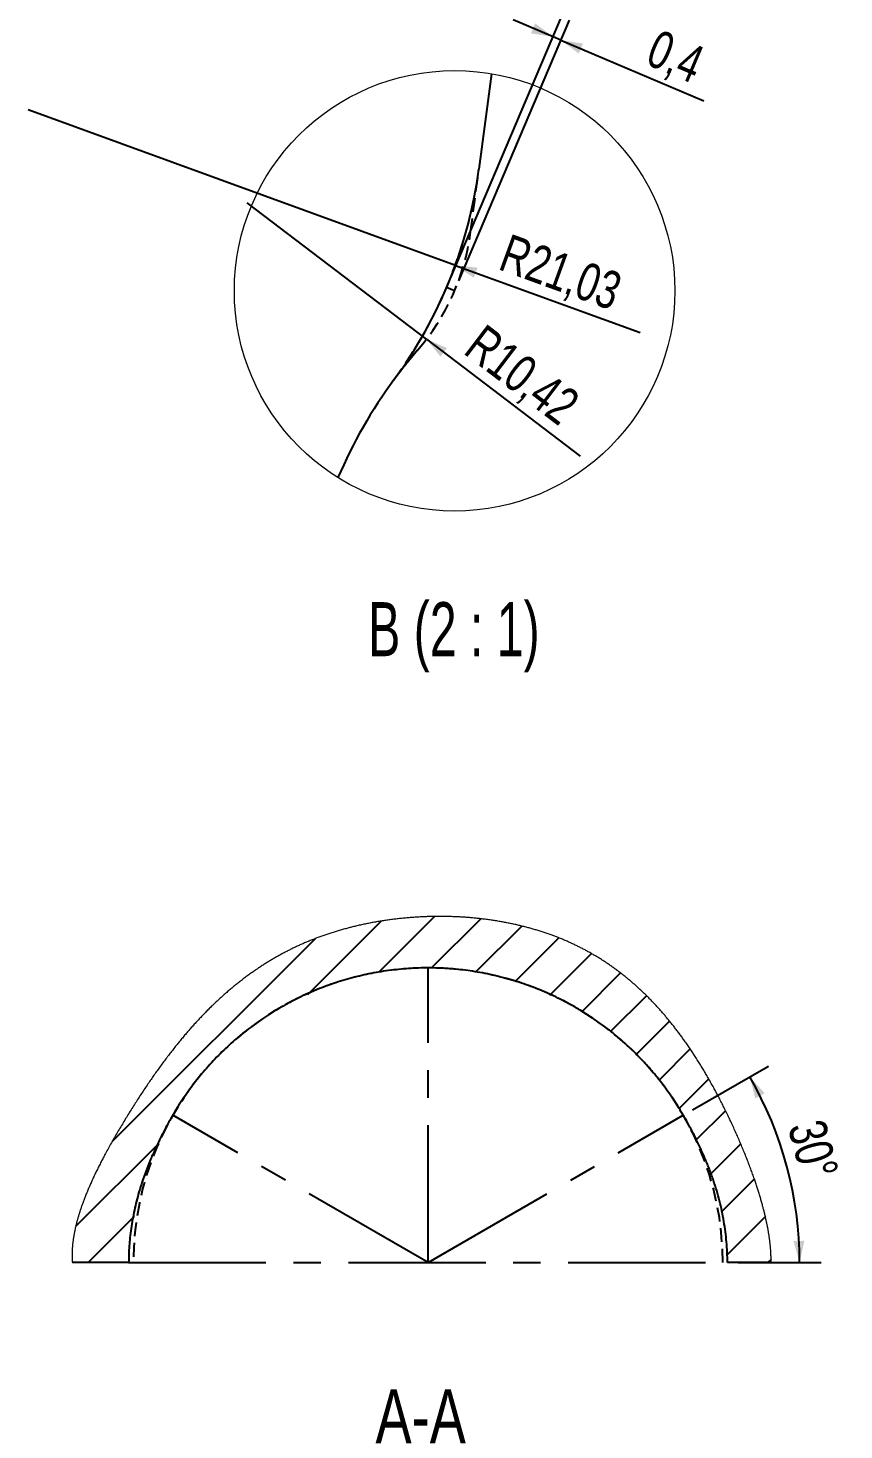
# Model space of a CAD drawing. Header units: millimetres. Extents: x 8 to 586, y 8 to 412.
# Drawn here: x 321.8 to 397.3, y 154.5 to 284.2 of the extents above; entities that cross this region are included whole.
import ezdxf

# ---------------------------------------------------------------- set-up
doc = ezdxf.new("R2010")
doc.units = ezdxf.units.MM
doc.linetypes.add('CENTERX2', pattern=[20.32, 12.7, -2.54, 2.54, -2.54])
doc.linetypes.add('HIDDEN', pattern=[1.905, 1.27, -0.635])
for name, color, linetype in [('CENTERLINE', 4, 'CENTERX2'), ('DIMENSIONS', 2, 'Continuous'), ('HATCH', 3, 'Continuous'), ('HIDDEN', 3, 'HIDDEN'), ('TEXT', 2, 'Continuous')]:
    doc.layers.add(name, color=color, linetype=linetype)
doc.layers.add('OUTLINE', color=7, linetype='Continuous', lineweight=25)
doc.styles.add('SLDTEXTSTYLE0', font='TXT', dxfattribs={"width": 0.75})
doc.styles.add('SLDTEXTSTYLE6', font='TXT', dxfattribs={"width": 0.666667})
doc.dimstyles.new('SLDDIMSTYLE18', dxfattribs={"dimtxt": 3.5, "dimasz": 2, "dimexe": 0, "dimexo": 0.0625, "dimgap": 0.875, "dimtad": 1, "dimdec": 4, "dimzin": 12, "dimdsep": 46, "dimtxsty": 'SLDTEXTSTYLE0', "dimsah": 1, "dimcen": 0.09, "dimazin": 3, "dimtfac": 1, "dimtofl": 0, "dimtmove": 0, "dimatfit": 3, "dimfxl": 0, "dimfrac": 2, "dimtolj": 1, "dimtzin": 12, "dimarcsym": 0})
doc.dimstyles.new('SLDDIMSTYLE19', dxfattribs={"dimtxt": 3.5, "dimasz": 2, "dimexe": 0, "dimexo": 0.0625, "dimgap": 0.875, "dimtad": 1, "dimlfac": 0.5, "dimrnd": 1e-09, "dimdsep": 46, "dimtxsty": 'SLDTEXTSTYLE0', "dimsah": 1, "dimcen": 0.09, "dimadec": 0, "dimazin": 2, "dimtfac": 1, "dimtmove": 0, "dimatfit": 0, "dimfxl": 0, "dimfrac": 2, "dimtolj": 1, "dimtzin": 12, "dimarcsym": 0})
doc.dimstyles.new('SLDDIMSTYLE20', dxfattribs={"dimtxt": 3.5, "dimasz": 2, "dimexe": 0, "dimexo": 0.0625, "dimgap": 0.875, "dimtad": 1, "dimlfac": 0.5, "dimrnd": 1e-09, "dimzin": 12, "dimdsep": 46, "dimtxsty": 'SLDTEXTSTYLE0', "dimsah": 1, "dimcen": 0, "dimadec": 0, "dimazin": 3, "dimtfac": 1, "dimtofl": 0, "dimtmove": 0, "dimatfit": 3, "dimfxl": 0, "dimfrac": 2, "dimtolj": 1, "dimtzin": 12, "dimarcsym": 0})

# ---------------------------------------------------------------- blocks, each defined once
blk = doc.blocks.new('SW_HATCH_0')
at = {"layer": 'HATCH', "color": 0}
for p, q in [((6.12, 1.63), (-0.71, -5.2)), ((11.04, 2.06), (5.89, -3.09)), ((15.32, 1.85), (10.74, -2.73)), ((0, 0), (-18.76, -18.76)), ((19.13, 1.17), (14.88, -3.08)), ((22.54, 0.09), (18.47, -3.98)), ((25.57, -1.37), (21.7, -5.24)), ((28.26, -3.17), (24.64, -6.79)), ((30.65, -5.27), (27.3, -8.62)), ((32.79, -7.62), (29.64, -10.78)), ((34.7, -10.2), (31.82, -13.08)), ((36.42, -12.97), (33.61, -15.78)), ((37.97, -15.91), (35.23, -18.65)), ((-14.55, -19.04), (-22.14, -26.63)), ((39.38, -18.99), (36.59, -21.78)), ((40.63, -22.23), (37.59, -25.27)), ((-16.73, -25.71), (-20.98, -29.96)), ((41.65, -25.7), (38.08, -29.27)), ((42.18, -29.67), (41.88, -29.96))]:
    blk.add_line(p, q, dxfattribs=at)
blk = doc.blocks.new('_D_39')
at = {"layer": 'DIMENSIONS'}
for p, q in [((383.3, 184.15), (390.32, 188.2)), ((387.52, 170.02), (395.19, 170.02))]:
    blk.add_line(p, q, dxfattribs=at)
blk.add_arc((358.83, 170.02), 34.36, 0, 30, dxfattribs=at)
for points in [[(388.59, 187.2), (389.09, 185.2), (389.97, 185.68)], [(393.19, 170.02), (393.63, 172.03), (392.63, 172.01)]]:
    blk.add_solid(points, dxfattribs=at)
at = {"layer": 'DIMENSIONS', "insert": (395.47, 183.48), "char_height": 3.5, "attachment_point": 1, "rotation": 285, "style": 'SLDTEXTSTYLE0'}
blk.add_mtext('30°', dxfattribs=at)
blk = doc.blocks.new('_D_40')
at = {"layer": 'DIMENSIONS'}
for p, q in [((360.94, 261.15), (371.17, 285.26)), ((361.68, 260.84), (371.91, 284.95)), ((370.39, 283.42), (366.71, 284.98)), ((371.12, 283.11), (370.39, 283.42)), ((371.12, 283.11), (384.35, 277.5))]:
    blk.add_line(p, q, dxfattribs=at)
for points in [[(370.39, 283.42), (368.74, 284.66), (368.35, 283.74)], [(371.12, 283.11), (372.77, 281.87), (373.16, 282.79)]]:
    blk.add_solid(points, dxfattribs=at)
at = {"layer": 'DIMENSIONS', "insert": (380.16, 284.18), "char_height": 3.5, "attachment_point": 1, "rotation": 337.0165, "style": 'SLDTEXTSTYLE0'}
blk.add_mtext('0,4', dxfattribs=at)
blk = doc.blocks.new('_D_41')
at = {"layer": 'DIMENSIONS'}
for q in [(342.11, 268.05), (372.89, 244.63)]:
    blk.add_line((358.69, 255.44), q, dxfattribs=at)
blk.add_solid([(358.69, 255.44), (359.98, 253.83), (360.58, 254.62)], dxfattribs=at)
at = {"layer": 'DIMENSIONS', "insert": (364.1, 256.97), "char_height": 3.5, "attachment_point": 1, "rotation": 322.7329, "style": 'SLDTEXTSTYLE0'}
blk.add_mtext('R10,42', dxfattribs=at)
blk = doc.blocks.new('_D_42')
at = {"layer": 'DIMENSIONS'}
for q in [(321.84, 276.65), (378.44, 256.06)]:
    blk.add_line((361.36, 262.27), q, dxfattribs=at)
blk.add_solid([(361.36, 262.27), (363.06, 261.12), (363.41, 262.06)], dxfattribs=at)
at = {"layer": 'DIMENSIONS', "insert": (366.39, 265.24), "char_height": 3.5, "attachment_point": 1, "rotation": 340.01, "style": 'SLDTEXTSTYLE0'}
blk.add_mtext('R21,03', dxfattribs=at)

msp = doc.modelspace()

# ---------------------------------------------------------------- linework, layer by layer
at = {"color": 7, "linetype": 'Continuous', "lineweight": 18, "flags": 128}
msp.add_lwpolyline([(390.54832, 170.02063), (390.54946, 170.06872), (390.55037, 170.11698), (390.55106, 170.16541), (390.55154, 170.21402), (390.5518, 170.26279), (390.55185, 170.31173), (390.55163, 170.36809), (390.55114, 170.42467), (390.55036, 170.48146), (390.54931, 170.53847), (390.54798, 170.59569), (390.54636, 170.65312), (390.54459, 170.70746), (390.54258, 170.76199), (390.54033, 170.8167), (390.53783, 170.87159), (390.53509, 170.92666), (390.53211, 170.98191), (390.52889, 171.03733), (390.52544, 171.09294), (390.52174, 171.14871), (390.51782, 171.20466), (390.51373, 171.25978), (390.50942, 171.31506), (390.50488, 171.3705), (390.50013, 171.42611), (390.49505, 171.48289), (390.48975, 171.53984), (390.48422, 171.59694), (390.47846, 171.65421), (390.47248, 171.71164), (390.46638, 171.7682), (390.46007, 171.82491), (390.45354, 171.88177), (390.4468, 171.93878), (390.43849, 172.00685), (390.42989, 172.07511), (390.42098, 172.14359), (390.41178, 172.21227), (390.40228, 172.28114), (390.39249, 172.35022), (390.38288, 172.41633), (390.37299, 172.48263), (390.36285, 172.54909), (390.35244, 172.61573), (390.34177, 172.68254), (390.33084, 172.74952), (390.31966, 172.81667), (390.30821, 172.88397), (390.29595, 172.95466), (390.28342, 173.02553), (390.27061, 173.09656), (390.25752, 173.16777), (390.24416, 173.23915), (390.23053, 173.31069), (390.21662, 173.3824), (390.20246, 173.45428), (390.18802, 173.52631), (390.17332, 173.59849), (390.15836, 173.67084), (390.14313, 173.74334), (390.12855, 173.81183), (390.11372, 173.88045), (390.09868, 173.9492), (390.0834, 174.01809), (390.0679, 174.0871), (390.05371, 174.14956), (390.03933, 174.21212), (390.02477, 174.27478), (390.00487, 174.35935), (389.98465, 174.44409), (389.9641, 174.52901), (389.94324, 174.61409), (389.92207, 174.69933), (389.90058, 174.78473), (389.87878, 174.87029), (389.85852, 174.94885), (389.83801, 175.02754), (389.81725, 175.10635), (389.79623, 175.18528), (389.77496, 175.26433), (389.75344, 175.34349), (389.72729, 175.43864), (389.70079, 175.53394), (389.67393, 175.62939), (389.64674, 175.72499), (389.6192, 175.82073), (389.59182, 175.9149), (389.56411, 176.0092), (389.53609, 176.10362), (389.50775, 176.19816), (389.47857, 176.29454), (389.44907, 176.39104), (389.41925, 176.48764), (389.38911, 176.58436), (389.35866, 176.68117), (389.32845, 176.77635), (389.29795, 176.87163), (389.26716, 176.96698), (389.23607, 177.06242), (389.20406, 177.15988), (389.17175, 177.25742), (389.13916, 177.35503), (389.10627, 177.4527), (389.07311, 177.55044), (389.03966, 177.64823), (389.00593, 177.74607), (388.96636, 177.85995), (388.92642, 177.97388), (388.88613, 178.08786), (388.84547, 178.20188), (388.80447, 178.31593), (388.76386, 178.42798), (388.72293, 178.54004), (388.68168, 178.65212), (388.64011, 178.76421), (388.59738, 178.87858), (388.55432, 178.99294), (388.51095, 179.10728), (388.46727, 179.2216), (388.42329, 179.33589), (388.37901, 179.45014), (388.33444, 179.56435), (388.28208, 179.69753), (388.22934, 179.83062), (388.17622, 179.96361), (388.12274, 180.0965), (388.06891, 180.22927), (388.01472, 180.36192), (387.96332, 180.48685), (387.91163, 180.61164), (387.85965, 180.7363), (387.80739, 180.86079), (387.75485, 180.98512), (387.70214, 181.10908), (387.64916, 181.23286), (387.59594, 181.35644), (387.54247, 181.47983), (387.48876, 181.60299), (387.43483, 181.72594), (387.38067, 181.84865), (387.3263, 181.97112), (387.26911, 182.09915), (387.2117, 182.22689), (387.15408, 182.35434), (387.09626, 182.48147), (387.03825, 182.60829), (386.98004, 182.73477), (386.93, 182.8429), (386.87984, 182.95078), (386.82956, 183.0584), (386.77916, 183.16574), (386.72865, 183.27279), (386.67803, 183.37957), (386.6273, 183.48606), (386.57137, 183.60287), (386.5153, 183.71934), (386.4591, 183.83546), (386.40276, 183.95124), (386.34629, 184.06668), (386.29271, 184.17562), (386.23901, 184.28425), (386.18518, 184.39256), (386.13123, 184.50057), (386.07715, 184.60827), (386.02295, 184.71566), (385.96862, 184.82274), (385.91416, 184.92951), (385.85698, 185.04103), (385.79965, 185.15221), (385.74218, 185.26305), (385.68457, 185.37354), (385.62682, 185.4837), (385.56892, 185.59351), (385.51553, 185.69423), (385.46201, 185.79467), (385.40837, 185.89481), (385.35461, 185.99466), (385.30072, 186.09423), (385.2467, 186.1935), (385.19257, 186.29248), (385.1383, 186.39117), (385.08132, 186.49425), (385.0242, 186.597), (384.96694, 186.69944), (384.90953, 186.80155), (384.85199, 186.90335), (384.7943, 187.00482), (384.73605, 187.10672), (384.67765, 187.20829), (384.6191, 187.30953), (384.56041, 187.41044), (384.50158, 187.51103), (384.44365, 187.60951), (384.38557, 187.70767), (384.32736, 187.80551), (384.26899, 187.90303), (384.20929, 188.00222), (384.14944, 188.10109), (384.08944, 188.19962), (384.02928, 188.29782), (383.96897, 188.39569), (383.90851, 188.49323), (383.84789, 188.59044), (383.78712, 188.68731), (383.72619, 188.78386), (383.6651, 188.88008), (383.60386, 188.97596), (383.54246, 189.07151), (383.48091, 189.16673), (383.41919, 189.26162), (383.36248, 189.34831), (383.30563, 189.43471), (383.24865, 189.52084), (383.19153, 189.60669), (383.13428, 189.69226), (383.07689, 189.77754), (383.01225, 189.87304), (382.94742, 189.96818), (382.88243, 190.06297), (382.81726, 190.1574), (382.75191, 190.25148), (382.68756, 190.34353), (382.62305, 190.43524), (382.55835, 190.5266), (382.49349, 190.61763), (382.43543, 190.6986), (382.37724, 190.77931), (382.3189, 190.85974), (382.26043, 190.93989), (382.20181, 191.01977), (382.14306, 191.09938), (382.08417, 191.17871), (382.02513, 191.25776), (381.96596, 191.33654), (381.90664, 191.41504), (381.84718, 191.49327), (381.78758, 191.57122), (381.72784, 191.6489), (381.66795, 191.72629), (381.60792, 191.80342), (381.54774, 191.88026), (381.48455, 191.96047), (381.42119, 192.04037), (381.35768, 192.11997), (381.294, 192.19927), (381.23017, 192.27826), (381.16617, 192.35694), (381.10611, 192.43033), (381.0459, 192.50345), (380.98556, 192.5763), (380.92507, 192.64889), (380.86443, 192.7212), (380.80366, 192.79325), (380.74622, 192.86094), (380.68865, 192.92839), (380.63096, 192.99559), (380.57313, 193.06256), (380.51518, 193.12929), (380.45034, 193.20349), (380.38534, 193.27738), (380.32018, 193.35098), (380.25485, 193.42427), (380.18936, 193.49727), (380.12371, 193.56997), (380.05789, 193.64238), (379.9919, 193.71448), (379.92575, 193.78628), (379.85943, 193.85778), (379.79294, 193.92899), (379.72628, 193.99989), (379.65946, 194.07049), (379.59247, 194.14079), (379.5253, 194.2108), (379.45797, 194.2805), (379.38725, 194.3532), (379.31634, 194.42556), (379.24524, 194.4976), (379.17396, 194.5693), (379.10248, 194.64068), (379.03082, 194.71172), (378.96358, 194.7779), (378.89618, 194.84379), (378.82861, 194.90938), (378.76087, 194.97469), (378.69297, 195.03971), (378.62489, 195.10443), (378.56055, 195.16519), (378.49606, 195.22569), (378.43141, 195.28593), (378.36662, 195.34591), (378.30167, 195.40563), (378.23657, 195.46509), (378.17131, 195.52429), (378.1059, 195.58323), (378.04034, 195.64192), (377.97462, 195.70034), (377.90993, 195.75746), (377.84509, 195.81433), (377.78009, 195.87095), (377.71495, 195.92732), (377.64846, 195.98446), (377.58182, 196.04133), (377.51503, 196.09794), (377.44807, 196.15429), (377.38096, 196.21038), (377.31489, 196.26522), (377.24867, 196.3198), (377.18229, 196.37412), (377.11576, 196.4282), (377.04771, 196.48311), (376.9795, 196.53777), (376.91114, 196.59216), (376.84261, 196.64628), (376.77391, 196.70014), (376.70506, 196.75374), (376.63604, 196.80707), (376.56056, 196.86495), (376.48489, 196.92251), (376.40902, 196.97976), (376.33295, 197.03669), (376.25669, 197.0933), (376.18023, 197.1496), (376.10796, 197.2024), (376.03551, 197.25491), (375.96289, 197.30714), (375.89009, 197.35909), (375.81711, 197.41076), (375.74396, 197.46214), (375.67062, 197.51325), (375.59711, 197.56407), (375.52342, 197.61461), (375.44955, 197.66487), (375.37682, 197.71395), (375.30392, 197.76276), (375.23084, 197.8113), (375.15759, 197.85957), (375.08283, 197.90843), (375.00788, 197.95701), (374.93275, 198.00531), (374.85744, 198.05332), (374.78195, 198.10105), (374.70762, 198.14765), (374.63312, 198.19397), (374.55844, 198.24002), (374.48357, 198.2858), (374.407, 198.33223), (374.33024, 198.37837), (374.25329, 198.42423), (374.17616, 198.4698), (374.09883, 198.51508), (374.02132, 198.56007), (373.94362, 198.60478), (373.87088, 198.64628), (373.79797, 198.68753), (373.7249, 198.72853), (373.65165, 198.76927), (373.57825, 198.80977), (373.50467, 198.85001), (373.43093, 198.89001), (373.34962, 198.93371), (373.2681, 198.97711), (373.18639, 199.0202), (373.10446, 199.06299), (373.02233, 199.10547), (372.94, 199.14765), (372.85746, 199.18952), (372.77472, 199.23109), (372.69176, 199.27236), (372.6086, 199.31331), (372.52673, 199.35324), (372.44465, 199.39287), (372.36237, 199.43221), (372.27989, 199.47125), (372.1957, 199.5107), (372.1113, 199.54984), (372.02669, 199.58868), (371.94187, 199.6272), (371.85683, 199.66542), (371.77311, 199.70266), (371.68919, 199.7396), (371.60505, 199.77625), (371.52072, 199.8126), (371.43444, 199.84938), (371.34796, 199.88585), (371.26126, 199.92201), (371.17434, 199.95787), (371.0872, 199.99341), (370.99985, 200.02864), (370.91228, 200.06357), (370.87541, 200.07815), (370.79406, 200.11008), (370.71253, 200.14174), (370.63082, 200.17314), (370.54893, 200.20428), (370.46686, 200.23514), (370.3846, 200.26574), (370.30218, 200.29608), (370.2113, 200.32914), (370.12022, 200.36188), (370.02892, 200.3943), (369.93742, 200.4264), (369.84572, 200.45818), (369.75381, 200.48964), (369.6617, 200.52078), (369.56939, 200.55159), (369.47688, 200.58209), (369.38418, 200.61227), (369.29295, 200.64159), (369.20153, 200.67061), (369.10993, 200.69932), (369.01814, 200.72772), (368.9245, 200.75632), (368.83068, 200.7846), (368.73668, 200.81257), (368.6425, 200.84021), (368.54814, 200.86753), (368.45529, 200.89406), (368.36227, 200.92028), (368.26909, 200.94619), (368.17574, 200.97179), (368.08032, 200.9976), (367.98473, 201.02309), (367.88897, 201.04826), (367.79305, 201.07311), (367.69697, 201.09765), (367.60073, 201.12186), (367.50433, 201.14575), (367.41108, 201.16853), (367.31769, 201.191), (367.22415, 201.21318), (367.13048, 201.23506), (367.03666, 201.25665), (366.94271, 201.27794), (366.84862, 201.29893), (366.74497, 201.32168), (366.64116, 201.34407), (366.53719, 201.3661), (366.43307, 201.38777), (366.3288, 201.40908), (366.22437, 201.43004), (366.1198, 201.45064), (366.01508, 201.47088), (365.91022, 201.49076), (365.80522, 201.51028), (365.70195, 201.52911), (365.59856, 201.54759), (365.49504, 201.56573), (365.39139, 201.58353), (365.28572, 201.60129), (365.17993, 201.6187), (365.07402, 201.63575), (364.96798, 201.65245), (364.86182, 201.66879), (364.75744, 201.68449), (364.65295, 201.69984), (364.54835, 201.71486), (364.44364, 201.72953), (364.33669, 201.74414), (364.22963, 201.7584), (364.12247, 201.77231), (364.0152, 201.78585), (363.90784, 201.79904), (363.80037, 201.81188), (363.69281, 201.82436), (363.58661, 201.83632), (363.48031, 201.84793), (363.37393, 201.8592), (363.26747, 201.87012), (363.16092, 201.8807), (363.0543, 201.89093), (362.9476, 201.90082), (362.84972, 201.90958), (362.75178, 201.91805), (362.65378, 201.92622), (362.55573, 201.93411), (362.45761, 201.94171), (362.35945, 201.94902), (362.26123, 201.95604), (362.16296, 201.96277), (362.06464, 201.96921), (361.96627, 201.97536), (361.86785, 201.98122), (361.7694, 201.9868), (361.67652, 201.99179), (361.58362, 201.99652), (361.49067, 202.001), (361.3977, 202.00522), (361.30469, 202.00918), (361.20601, 202.01311), (361.1073, 202.01674), (361.00855, 202.02009), (360.90978, 202.02315), (360.81098, 202.02592), (360.71216, 202.02841), (360.61895, 202.03049), (360.52573, 202.03231), (360.43249, 202.03388), (360.33924, 202.03519), (360.24596, 202.03625), (360.14185, 202.03712), (360.03772, 202.03768), (359.93357, 202.03793), (359.82941, 202.03785), (359.72525, 202.03746), (359.62107, 202.03675), (359.51689, 202.03572), (359.4127, 202.03438), (359.30403, 202.03264), (359.19536, 202.03055), (359.08669, 202.02813), (358.97802, 202.02535), (358.86936, 202.02224), (358.76071, 202.01878), (358.65207, 202.01497), (358.54345, 202.01082), (358.42967, 202.00611), (358.31591, 202.00102), (358.20217, 201.99555), (358.08846, 201.9897), (357.97478, 201.98348), (357.86113, 201.97688), (357.74751, 201.96991), (357.63392, 201.96256), (357.52038, 201.95483), (357.40687, 201.94673), (357.29342, 201.93826), (357.18, 201.92941), (357.07311, 201.92072), (356.96627, 201.9117), (356.85948, 201.90234), (356.75273, 201.89265), (356.64604, 201.88263), (356.53294, 201.87164), (356.41991, 201.86027), (356.30694, 201.84853), (356.19404, 201.83642), (356.08121, 201.82393), (355.96846, 201.81107), (355.86222, 201.79861), (355.75605, 201.78581), (355.64995, 201.77268), (355.54393, 201.75921), (355.43798, 201.74542), (355.33212, 201.7313), (355.22633, 201.71684), (355.12063, 201.70206), (355.01502, 201.68694), (354.90949, 201.6715), (354.80594, 201.656), (354.70247, 201.64019), (354.5991, 201.62406), (354.49581, 201.60762), (354.39086, 201.59056), (354.286, 201.57318), (354.18125, 201.55546), (354.07661, 201.53742), (353.97207, 201.51905), (353.86764, 201.50035), (353.76332, 201.48133), (353.65912, 201.46197), (353.55007, 201.44134), (353.44116, 201.42035), (353.33238, 201.39901), (353.22374, 201.3773), (353.11523, 201.35523), (353.00686, 201.33281), (352.89864, 201.31002), (352.79056, 201.28688), (352.68262, 201.26338), (352.57484, 201.23952), (352.46721, 201.2153), (352.35973, 201.19072), (352.25854, 201.16722), (352.15749, 201.14341), (352.05659, 201.11927), (351.95583, 201.09482), (351.85522, 201.07005), (351.76389, 201.04725), (351.67268, 201.02419), (351.5816, 201.00088), (351.49065, 200.97729), (351.39983, 200.95345), (351.30914, 200.92935), (351.21859, 200.90498), (351.11914, 200.87787), (351.01985, 200.85045), (350.92073, 200.82271), (350.82178, 200.79466), (350.723, 200.76629), (350.6244, 200.7376), (350.52597, 200.7086), (350.42773, 200.67928), (350.32966, 200.64965), (350.23177, 200.6197), (350.13582, 200.58998), (350.04004, 200.55995), (349.94445, 200.52962), (349.84903, 200.49899), (349.75523, 200.46852), (349.66161, 200.43775), (349.56817, 200.40669), (349.47491, 200.37534), (349.38185, 200.34369), (349.29063, 200.31232), (349.1996, 200.28066), (349.10876, 200.24873), (349.0181, 200.21651), (348.92579, 200.18334), (348.83368, 200.14987), (348.74177, 200.11611), (348.65007, 200.08206), (348.55858, 200.04771), (348.46729, 200.01307), (348.37621, 199.97814), (348.28442, 199.94255), (348.19285, 199.90666), (348.1015, 199.87048), (348.01037, 199.83399), (347.91947, 199.7972), (347.82879, 199.76012), (347.74349, 199.72488), (347.65839, 199.68938), (347.57349, 199.65361), (347.48878, 199.61757), (347.40426, 199.58128), (347.31994, 199.54472), (347.23581, 199.50789), (347.15188, 199.4708), (347.06814, 199.43345), (346.98458, 199.39584), (346.90271, 199.35864), (346.82102, 199.32119), (346.73951, 199.28349), (346.65818, 199.24554), (346.57557, 199.20664), (346.49314, 199.16748), (346.41089, 199.12805), (346.32884, 199.08837), (346.24696, 199.04843), (346.16673, 199.00895), (346.08668, 198.96921), (346.00681, 198.92923), (345.92711, 198.889), (345.84597, 198.84769), (345.76501, 198.80613), (345.68423, 198.7643), (345.60363, 198.72222), (345.52321, 198.67988), (345.44298, 198.63728), (345.36292, 198.59442), (345.28322, 198.5514), (345.20369, 198.50812), (345.12434, 198.46459), (345.04516, 198.42081), (344.96617, 198.37677), (344.88875, 198.33327), (344.8115, 198.28952), (344.73442, 198.24553), (344.6575, 198.2013), (344.57919, 198.15591), (344.50104, 198.11026), (344.42308, 198.06436), (344.34528, 198.01821), (344.26765, 197.97181), (344.19019, 197.92516), (344.1129, 197.87825), (344.03578, 197.83109), (343.95883, 197.78368), (343.88204, 197.73601), (343.80542, 197.6881), (343.72897, 197.63993), (343.65268, 197.59152), (343.57656, 197.54285), (343.49301, 197.48903), (343.40966, 197.43491), (343.32651, 197.38049), (343.24355, 197.32576), (343.16079, 197.27074), (343.08589, 197.22057), (343.01114, 197.17015), (342.93655, 197.11948), (342.86212, 197.06857), (342.78785, 197.01741), (342.71506, 196.96693), (342.64241, 196.91621), (342.56992, 196.86526), (342.49758, 196.81407), (342.41165, 196.75282), (342.32593, 196.69124), (342.24041, 196.62932), (342.15511, 196.56708), (342.07001, 196.5045), (341.98512, 196.44159), (341.90043, 196.37835), (341.81594, 196.31478), (341.73166, 196.25088), (341.64758, 196.18665), (341.5637, 196.1221), (341.48002, 196.05721), (341.4013, 195.99573), (341.32276, 195.93397), (341.24439, 195.87191), (341.1662, 195.80956), (341.08818, 195.74692), (341.00561, 195.68017), (340.92324, 195.61309), (340.84107, 195.54569), (340.75908, 195.47797), (340.67728, 195.40993), (340.59567, 195.34156), (340.5189, 195.2768), (340.44229, 195.21176), (340.36584, 195.14643), (340.28956, 195.08081), (340.21345, 195.01491), (340.13749, 194.94873), (340.0617, 194.88226), (339.98607, 194.81551), (339.91059, 194.74848), (339.83528, 194.68116), (339.76147, 194.61477), (339.6878, 194.54811), (339.61429, 194.48118), (339.54093, 194.41398), (339.46546, 194.34442), (339.39015, 194.27458), (339.315, 194.20445), (339.24, 194.13403), (339.16516, 194.06333), (339.09047, 193.99234), (339.01594, 193.92107), (338.94155, 193.84951), (338.86379, 193.77424), (338.7862, 193.69866), (338.70877, 193.62277), (338.6315, 193.54657), (338.55439, 193.47006), (338.47744, 193.39324), (338.40066, 193.31611), (338.32403, 193.23868), (338.24756, 193.16093), (338.17124, 193.08288), (338.09509, 193.00452), (338.01909, 192.92586), (337.94757, 192.85141), (337.87619, 192.77669), (337.80494, 192.7017), (337.73383, 192.62643), (337.66285, 192.5509), (337.58771, 192.4705), (337.51273, 192.38979), (337.43788, 192.30878), (337.36319, 192.22747), (337.28864, 192.14586), (337.21423, 192.06395), (337.14421, 191.98644), (337.07431, 191.90866), (337.00454, 191.83062), (336.93489, 191.75232), (336.86537, 191.67375), (336.79596, 191.59491), (336.72669, 191.51581), (336.65753, 191.43645), (336.58849, 191.35682), (336.51957, 191.27693), (336.452, 191.19821), (336.38454, 191.11924), (336.31719, 191.04001), (336.24996, 190.96054), (336.17748, 190.87443), (336.10512, 190.78802), (336.0329, 190.70133), (335.9608, 190.61434), (335.88882, 190.52706), (335.81697, 190.43949), (335.74934, 190.35666), (335.68182, 190.27357), (335.61441, 190.19022), (335.5471, 190.10662), (335.4799, 190.02276), (335.40502, 189.92886), (335.33028, 189.83465), (335.25566, 189.74011), (335.18117, 189.64526), (335.1068, 189.55009), (335.03257, 189.45461), (334.95845, 189.35881), (334.88446, 189.26269), (334.81059, 189.16626), (334.73684, 189.06952), (334.66321, 188.97246), (334.5897, 188.87509), (334.51631, 188.77741), (334.44303, 188.67942), (334.36986, 188.58112), (334.29681, 188.4825), (334.2204, 188.37886), (334.14411, 188.27488), (334.06795, 188.17056), (333.9919, 188.0659), (333.91597, 187.96091), (333.84016, 187.85558), (333.76838, 187.7554), (333.6967, 187.65491), (333.62512, 187.55413), (333.55365, 187.45304), (333.48227, 187.35166), (333.41099, 187.24997), (333.34387, 187.15383), (333.27684, 187.05742), (333.20989, 186.96074), (333.14302, 186.8638), (333.07624, 186.7666), (333.00179, 186.6578), (332.92745, 186.54868), (332.8532, 186.43923), (332.77906, 186.32946), (332.705, 186.21936), (332.63104, 186.10894), (332.55717, 185.99819), (332.4834, 185.88712), (332.40971, 185.77573), (332.33611, 185.66402), (332.2626, 185.55198), (332.18917, 185.43963), (332.11583, 185.32695), (332.04257, 185.21396), (331.96939, 185.10065), (331.8963, 184.98702), (331.8198, 184.86765), (331.74339, 184.74792), (331.66706, 184.62785), (331.59082, 184.50743), (331.51466, 184.38667), (331.43857, 184.26557), (331.36601, 184.14965), (331.29353, 184.03341), (331.22111, 183.91687), (331.14876, 183.80002), (331.07647, 183.68285), (331.00424, 183.56538), (330.93208, 183.4476), (330.85998, 183.32951), (330.78451, 183.20547), (330.7091, 183.08109), (330.63377, 182.95639), (330.55854, 182.83137), (330.48341, 182.70604), (330.4084, 182.58041), (330.33352, 182.45449), (330.2588, 182.32828), (330.18423, 182.2018), (330.10984, 182.07506), (330.03565, 181.94807), (329.96165, 181.82083), (329.89209, 181.70064), (329.82273, 181.58025), (329.75359, 181.45966), (329.68468, 181.33889), (329.61601, 181.21794), (329.5461, 181.09416), (329.47647, 180.97021), (329.40712, 180.8461), (329.33808, 180.72184), (329.26936, 180.59742), (329.20218, 180.47509), (329.13533, 180.35263), (329.06882, 180.23006), (329.00266, 180.10737), (328.94999, 180.00914), (328.89756, 179.91085), (328.84538, 179.8125), (328.79345, 179.7141), (328.74177, 179.61565), (328.69128, 179.5189), (328.64104, 179.42212), (328.59107, 179.3253), (328.54137, 179.22844), (328.49105, 179.12979), (328.44102, 179.03111), (328.3913, 178.93241), (328.34187, 178.83369), (328.29276, 178.73496), (328.24484, 178.63797), (328.19723, 178.54097), (328.14993, 178.44398), (328.10297, 178.34698), (328.05538, 178.248), (328.00814, 178.14903), (327.96125, 178.05008), (327.91473, 177.95113), (327.86857, 177.85221), (327.82279, 177.75331), (327.77739, 177.65444), (327.73805, 177.56809), (327.699, 177.48177), (327.66026, 177.39548), (327.62182, 177.30922), (327.5837, 177.223), (327.54656, 177.13834), (327.50973, 177.05373), (327.47321, 176.96916), (327.43701, 176.88463), (327.4004, 176.79842), (327.36412, 176.71227), (327.32819, 176.62616), (327.2926, 176.54011), (327.25736, 176.45412), (327.22247, 176.36819), (327.18795, 176.28232), (327.15378, 176.19652), (327.11997, 176.11078), (327.08654, 176.02511), (327.05348, 175.93952), (327.0208, 175.85401), (326.9885, 175.76858), (326.95659, 175.68322), (326.92768, 175.60506), (326.8991, 175.52696), (326.87086, 175.44894), (326.84295, 175.371), (326.81538, 175.29314), (326.78816, 175.21535), (326.7625, 175.14119), (326.73716, 175.06709), (326.71213, 174.99308), (326.68744, 174.91915), (326.66307, 174.8453), (326.63903, 174.77153), (326.61532, 174.69786), (326.59195, 174.62426), (326.57126, 174.55826), (326.55083, 174.49233), (326.53068, 174.42647), (326.51082, 174.36069), (326.49123, 174.29499), (326.47193, 174.22937), (326.45291, 174.16382), (326.43418, 174.09836), (326.41573, 174.03298), (326.39758, 173.96769), (326.37972, 173.90248), (326.36215, 173.83735), (326.34489, 173.77232), (326.32792, 173.70737), (326.3096, 173.63603), (326.29164, 173.56481), (326.27406, 173.4937), (326.25685, 173.4227), (326.24001, 173.35181), (326.22396, 173.28282), (326.20827, 173.21394), (326.19294, 173.14517), (326.17798, 173.07652), (326.16339, 173.00799), (326.14941, 172.9408), (326.1358, 172.87372), (326.12255, 172.80677), (326.10967, 172.73993), (326.09847, 172.68036), (326.08758, 172.62089), (326.07697, 172.56151), (326.06667, 172.50224), (326.05666, 172.44307), (326.04696, 172.384), (326.03755, 172.32503), (326.02845, 172.26617), (326.01966, 172.20741), (326.01118, 172.14876), (326.003, 172.09022), (325.99514, 172.03179), (325.98759, 171.97346), (325.98035, 171.91525), (325.97343, 171.85715), (325.96682, 171.79916), (325.96025, 171.73854), (325.95402, 171.67804), (325.94815, 171.61767), (325.94264, 171.55742), (325.93749, 171.49731), (325.93269, 171.43733), (325.92888, 171.38613), (325.92533, 171.33504), (325.92205, 171.28404), (325.91904, 171.23314), (325.9163, 171.18234), (325.91386, 171.13254), (325.91169, 171.08285), (325.90979, 171.03325), (325.90815, 170.98375), (325.90675, 170.93335), (325.90563, 170.88305), (325.90478, 170.83285), (325.90422, 170.78277), (325.90394, 170.73279), (325.90394, 170.68291), (325.90423, 170.63315), (325.9048, 170.5835), (325.90565, 170.53396), (325.9068, 170.48453), (325.90823, 170.43521), (325.90995, 170.386), (325.91197, 170.33691), (325.91427, 170.28793), (325.91715, 170.23419), (325.92038, 170.18058), (325.92397, 170.12712), (325.92792, 170.0738), (325.93223, 170.02063)], dxfattribs=at)
at = {"color": 7, "linetype": 'Continuous', "lineweight": 18}
msp.add_circle((361.28737, 259.91699), 20.37009, dxfattribs=at)
at = {"layer": 'CENTERLINE'}
for p, q in [((358.82985, 170.02063), (358.82985, 197.27603)), ((358.82985, 170.02063), (335.22598, 183.64833)), ((358.82985, 170.02063), (382.43372, 183.64833)), ((331.14018, 170.02063), (386.51952, 170.02063))]:
    msp.add_line(p, q, dxfattribs=at)
at = {"layer": 'HIDDEN'}
msp.add_line((362.76338, 265.33517), (363.53023, 271.16644), dxfattribs=at)
for centre, radius, start, end in [((321.83558, 276.64957), 42.05364, 323.5855473, 352.508203), ((342.10739, 268.05158), 20.83383, 319.1567302, 352.508203), ((358.82985, 170.02063), 27.2554, 0, 180)]:
    msp.add_arc(centre, radius, start, end, dxfattribs=at)
at = {"layer": 'OUTLINE'}
for p, q in [((364.69193, 280.00023), (363.53044, 271.16807)), ((361.28738, 259.91667), (360.55088, 260.22904)), ((331.14018, 170.02063), (325.93223, 170.02063)), ((390.54832, 170.02063), (386.51952, 170.02063))]:
    msp.add_line(p, q, dxfattribs=at)
for centre, radius, start, end in [((321.8294, 276.65206), 42.06009, 323.5866527, 352.5081842), ((392.21338, 224.73517), 45.4, 139.1567302, 143.5855473), ((391.9823, 224.88666), 45.12411, 143.5672499, 156.8326816)]:
    msp.add_arc(centre, radius, start, end, dxfattribs=at)
msp.add_open_spline([(386.51952, 170.02063), (386.51542, 170.33817), (386.50721, 170.97354), (386.44217, 171.92493), (386.34012, 172.87286), (386.197, 173.82421), (386.01342, 174.77754), (385.78945, 175.73156), (385.52858, 176.67617), (385.22249, 177.64135), (384.86825, 178.62495), (384.46474, 179.62534), (384.0264, 180.61143), (383.55651, 181.58267), (383.082, 182.49402), (382.60865, 183.34798), (382.13807, 184.14519), (381.64452, 184.92881), (381.12697, 185.69657), (380.58464, 186.44637), (379.99508, 187.20262), (379.35532, 187.96213), (378.6646, 188.72285), (377.94539, 189.45722), (377.19934, 190.16377), (376.41768, 190.84974), (375.59991, 191.5131), (374.74616, 192.15223), (373.86793, 192.75798), (372.96721, 193.32902), (372.09113, 193.83782), (371.24396, 194.28949), (370.42932, 194.68952), (369.60157, 195.06229), (368.76207, 195.40712), (367.90349, 195.7265), (367.02606, 196.01914), (366.13032, 196.28422), (365.2258, 196.51869), (364.31409, 196.72221), (363.40562, 196.89277), (362.5013, 197.03122), (361.60195, 197.13861), (360.6993, 197.2162), (359.79482, 197.26376), (358.88081, 197.28122), (357.9579, 197.26722), (357.02689, 197.22101), (356.09772, 197.14297), (355.17201, 197.03336), (354.25969, 196.89371), (353.36133, 196.72511), (352.47736, 196.52881), (351.6001, 196.30342), (350.731, 196.04925), (349.8628, 195.76379), (348.99659, 195.44587), (348.13342, 195.09481), (347.28254, 194.71426), (346.44541, 194.30496), (345.63076, 193.87145), (344.83877, 193.41497), (344.06935, 192.937), (343.3159, 192.43378), (342.57964, 191.90615), (341.85455, 191.34941), (341.14198, 190.76288), (340.44313, 190.14626), (339.76555, 189.50595), (339.11044, 188.84305), (338.48422, 188.16427), (337.88674, 187.47077), (337.31748, 186.76387), (336.77189, 186.03825), (336.25066, 185.29522), (335.70891, 184.4641), (335.15279, 183.54185), (334.58686, 182.527), (334.05517, 181.49375), (333.572, 180.4796), (333.13618, 179.48605), (332.74974, 178.51332), (332.39888, 177.52726), (332.10529, 176.58828), (331.86343, 175.69941), (331.66647, 174.8633), (331.49891, 174.02058), (331.36182, 173.17268), (331.25976, 172.35052), (331.19049, 171.55546), (331.14816, 170.78852), (331.14284, 170.27657), (331.14018, 170.02063)], degree=3, knots=[0, 0, 0, 0, 0.0110928809, 0.0221959207, 0.0332998498, 0.0443939777, 0.0557966396, 0.0672082041, 0.0786208232, 0.0900249148, 0.1025750266, 0.1151354468, 0.127702437, 0.1402686956, 0.1528236718, 0.1635939671, 0.1743759764, 0.1851613214, 0.1959435478, 0.2067183606, 0.2174838779, 0.2294370691, 0.2414030899, 0.2533733202, 0.2653392062, 0.2772922996, 0.2896977577, 0.3021173221, 0.3145416477, 0.3269612449, 0.3393667536, 0.3499268762, 0.3604958747, 0.3710677783, 0.3816366331, 0.3921966341, 0.4030656273, 0.4139441236, 0.4248258669, 0.435704491, 0.446573594, 0.4571125811, 0.4676603311, 0.4782108986, 0.4887584275, 0.4992972311, 0.510143105, 0.5209984946, 0.5318572026, 0.5427128421, 0.5535589272, 0.5640953093, 0.5746403558, 0.5851882456, 0.5957331795, 0.6062694733, 0.6171113738, 0.6279628869, 0.6388176882, 0.6496693248, 0.6605113682, 0.6710511291, 0.6815995327, 0.6921508127, 0.70269923, 0.7132389824, 0.7240828675, 0.7349363034, 0.745792944, 0.75664636, 0.7674901991, 0.7780509819, 0.7886205302, 0.7991929871, 0.8097624904, 0.8203232242, 0.8338469861, 0.8473784383, 0.8609112323, 0.8744368281, 0.8866185295, 0.8988081245, 0.9109959624, 0.9231752705, 0.9331692754, 0.9431729307, 0.953178988, 0.9631810663, 0.9731737251, 0.9821150511, 0.9910589337, 1, 1, 1, 1], dxfattribs=at)

# ---------------------------------------------------------------- block references
at = {"layer": 'HATCH'}
msp.add_blockref('SW_HATCH_0', (348.37621, 199.97814), dxfattribs=at)

# ---------------------------------------------------------------- texts
at = {"layer": 'TEXT', "char_height": 5, "attachment_point": 2}
for s, insert, style in [('B (2 : 1)', (361.22144, 231.11438), 'SLDTEXTSTYLE6'), ('A-A', (358.14803, 158.2915), 'SLDTEXTSTYLE0')]:
    msp.add_mtext(s, dxfattribs=dict(at, insert=insert, style=style))

# ---------------------------------------------------------------- dimensions: what is measured, and where the dimension line sits
at = {"layer": 'DIMENSIONS'}
dim = msp.add_linear_dim(base=(370.38821, 283.42288), p1=(361.28738, 259.91667), p2=(360.55088, 260.22904), angle=337.0164847, dimstyle='SLDDIMSTYLE19', dxfattribs=at)
dim.commit()
dim.dimension.update_dxf_attribs({"geometry": '_D_40', "text_midpoint": (381.37255, 278.76404), "dimtype": 160})
for center, mpoint, picture, middle in [((321.83558, 276.64957), (361.35558, 262.27326), '_D_42', (371.71301, 258.50551)), ((342.10739, 268.05158), (358.68739, 255.43602), '_D_41', (367.23245, 248.93418))]:
    dim = msp.add_radius_dim(center=center, mpoint=mpoint, dimstyle='SLDDIMSTYLE20', dxfattribs=at)
    dim.commit()
    dim.dimension.update_dxf_attribs({"geometry": picture, "text_midpoint": middle, "dimtype": 164})
dim = msp.add_angular_dim_2l(base=(392.01791, 178.91334), line1=((386.51952, 170.02063), (331.14018, 170.02063)), line2=((382.43372, 183.64833), (358.82985, 170.02063)), dimstyle='SLDDIMSTYLE18', dxfattribs=at)
dim.commit()
dim.dimension.update_dxf_attribs({"geometry": '_D_39', "text_midpoint": (392.01791, 178.91334), "dimtype": 162})

doc.saveas('drawing.dxf')
